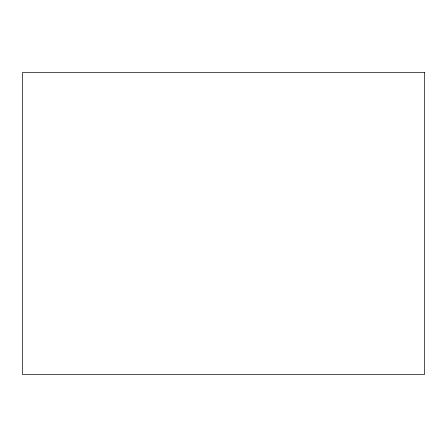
<?xml version="1.0" encoding="UTF-8"?>
<svg xmlns="http://www.w3.org/2000/svg" width="447" height="447" viewBox="0 0 447 447"><rect width="100%" height="100%" fill="white"/><g stroke="black" fill="none" stroke-linecap="round" stroke-linejoin="round"><path stroke-width="0.67" d="M424.65 72.638L22.35 72.638L22.35 374.362L424.65 374.362L424.65 72.638"/></g></svg>
